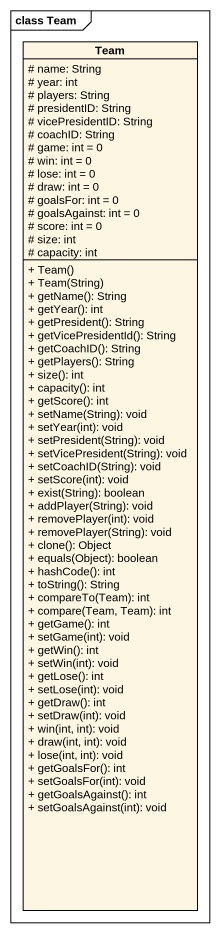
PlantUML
@startuml
mainframe class Team
hide circle
hide empty members
skinparam classAttributeIconSize 0
class Team {
  # name: String
  # year: int
  # players: String
  # presidentID: String
  # vicePresidentID: String
  # coachID: String
  # game: int = 0
  # win: int = 0
  # lose: int = 0
  # draw: int = 0
  # goalsFor: int = 0
  # goalsAgainst: int = 0
  # score: int = 0
  # size: int
  # capacity: int
  + Team()
  + Team(String)
  + getName(): String
  + getYear(): int
  + getPresident(): String
  + getVicePresidentId(): String
  + getCoachID(): String
  + getPlayers(): String
  + size(): int
  + capacity(): int
  + getScore(): int
  + setName(String): void
  + setYear(int): void
  + setPresident(String): void
  + setVicePresident(String): void
  + setCoachID(String): void
  + setScore(int): void
  + exist(String): boolean
  + addPlayer(String): void
  + removePlayer(int): void
  + removePlayer(String): void
  + clone(): Object
  + equals(Object): boolean
  + hashCode(): int
  + toString(): String
  + compareTo(Team): int
  + compare(Team, Team): int
  + getGame(): int
  + setGame(int): void
  + getWin(): int
  + setWin(int): void
  + getLose(): int
  + setLose(int): void
  + getDraw(): int
  + setDraw(int): void
  + win(int, int): void
  + draw(int, int): void
  + lose(int, int): void
  + getGoalsFor(): int
  + setGoalsFor(int): void
  + getGoalsAgainst(): int
  + setGoalsAgainst(int): void
}
@enduml
